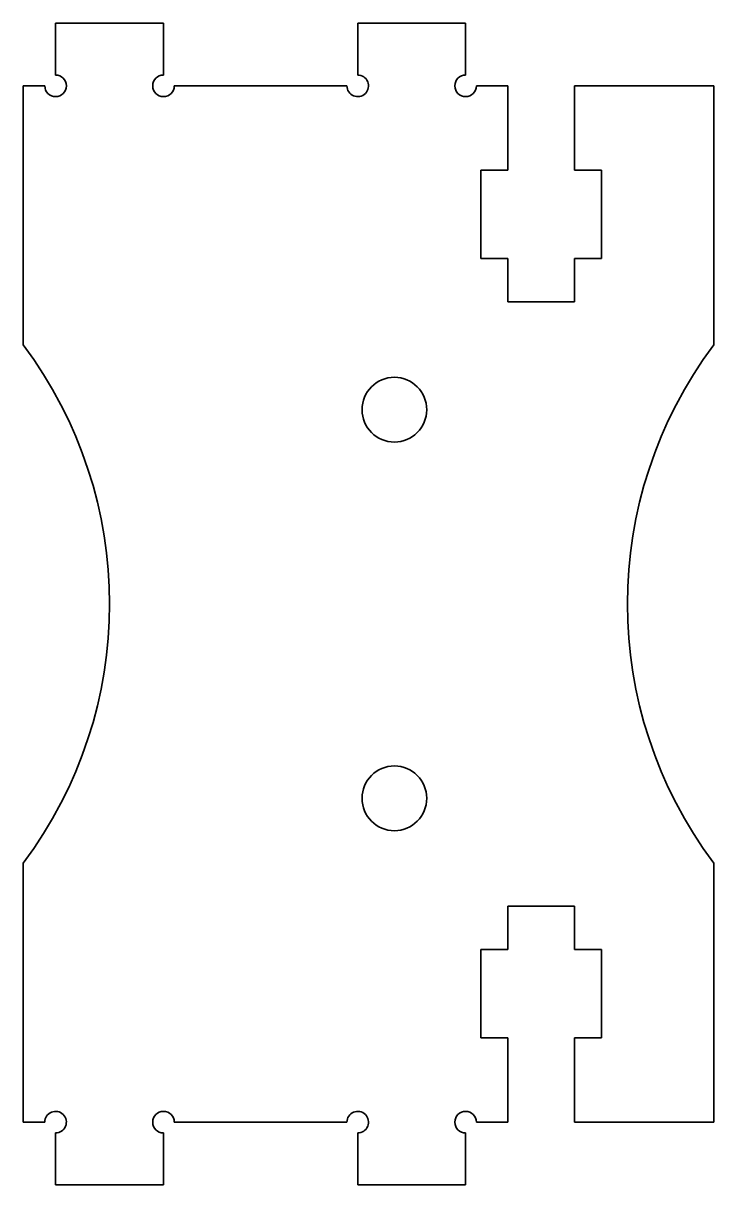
# Model space of a CAD drawing. Extents: x 89 to 121, y 121.6 to 175.4.
import ezdxf

# ---------------------------------------------------------------- set-up
doc = ezdxf.new("R2010")
doc.units = 0

msp = doc.modelspace()

# ---------------------------------------------------------------- linework, layer by layer
at = {"color": 7, "lineweight": 35, "ltscale": 0.125}
for p, q in [((90.5, 175.399994), (95.5, 175.399994)), ((109.5, 175.399994), (104.5, 175.399994)), ((90.5, 121.599998), (95.5, 121.599998)), ((109.5, 121.599998), (104.5, 121.599998))]:
    msp.add_line(p, q, dxfattribs=at)
at = {"color": 7, "lineweight": 35, "ltscale": 0.06}
for p, q in [((90.5, 173), (90.5, 175.399994)), ((95.5, 175.399994), (95.5, 173)), ((104.5, 175.399994), (104.5, 173)), ((109.5, 173), (109.5, 175.399994)), ((90.5, 124), (90.5, 121.599998)), ((95.5, 121.599998), (95.5, 124)), ((104.5, 121.599998), (104.5, 124)), ((109.5, 124), (109.5, 121.599998))]:
    msp.add_line(p, q, dxfattribs=at)
at = {"color": 7, "lineweight": 35, "ltscale": 0.025}
for p, q in [((89, 172.5), (90, 172.5)), ((89, 124.5), (90, 124.5))]:
    msp.add_line(p, q, dxfattribs=at)
at = {"color": 7, "lineweight": 35, "ltscale": 0.3}
for p, q in [((89, 160.5), (89, 172.5)), ((121, 172.5), (121, 160.5)), ((89, 124.5), (89, 136.5)), ((121, 136.5), (121, 124.5))]:
    msp.add_line(p, q, dxfattribs=at)
at = {"color": 7, "lineweight": 35, "ltscale": 0.2}
for p, q in [((96, 172.5), (104, 172.5)), ((96, 124.5), (104, 124.5))]:
    msp.add_line(p, q, dxfattribs=at)
at = {"color": 7, "lineweight": 35, "ltscale": 0.03625}
for p, q in [((110, 172.5), (111.449997, 172.5)), ((110, 124.5), (111.449997, 124.5))]:
    msp.add_line(p, q, dxfattribs=at)
at = {"color": 7, "lineweight": 35, "ltscale": 0.0975}
for p, q in [((111.449997, 168.600006), (111.449997, 172.5)), ((114.550003, 168.600006), (114.550003, 172.5)), ((111.449997, 128.399994), (111.449997, 124.5)), ((114.550003, 128.399994), (114.550003, 124.5))]:
    msp.add_line(p, q, dxfattribs=at)
at = {"color": 7, "lineweight": 35, "ltscale": 0.16125}
for p, q in [((114.550003, 172.5), (121, 172.5)), ((114.550003, 124.5), (121, 124.5))]:
    msp.add_line(p, q, dxfattribs=at)
at = {"color": 7, "lineweight": 35, "ltscale": 0.1025}
for p, q in [((110.199997, 164.5), (110.199997, 168.600006)), ((115.800003, 164.5), (115.800003, 168.600006)), ((110.199997, 132.5), (110.199997, 128.399994)), ((115.800003, 132.5), (115.800003, 128.399994))]:
    msp.add_line(p, q, dxfattribs=at)
at = {"color": 7, "lineweight": 35, "ltscale": 0.03125}
for p, q in [((110.199997, 168.600006), (111.449997, 168.600006)), ((115.800003, 168.600006), (114.550003, 168.600006)), ((111.449997, 164.5), (110.199997, 164.5)), ((114.550003, 164.5), (115.800003, 164.5)), ((111.449997, 132.5), (110.199997, 132.5)), ((114.550003, 132.5), (115.800003, 132.5)), ((110.199997, 128.399994), (111.449997, 128.399994)), ((115.800003, 128.399994), (114.550003, 128.399994))]:
    msp.add_line(p, q, dxfattribs=at)
at = {"color": 7, "lineweight": 35, "ltscale": 0.05}
for p, q in [((111.449997, 162.5), (111.449997, 164.5)), ((114.550003, 162.5), (114.550003, 164.5)), ((111.449997, 134.5), (111.449997, 132.5)), ((114.550003, 134.5), (114.550003, 132.5))]:
    msp.add_line(p, q, dxfattribs=at)
at = {"color": 7, "lineweight": 35, "ltscale": 0.0775}
for p, q in [((111.449997, 162.5), (114.550003, 162.5)), ((111.449997, 134.5), (114.550003, 134.5))]:
    msp.add_line(p, q, dxfattribs=at)
at = {"color": 7, "lineweight": 35}
for centre in [(106.199997, 157.5), (106.199997, 139.5)]:
    msp.add_circle(centre, 1.5, dxfattribs=at)
for centre, radius, start, end in [((90.5, 172.5), 0.5, 180.000005, 90.000003), ((95.5, 172.5), 0.5, 90.000003, 360), ((104.5, 172.5), 0.5, 179.999995, 90.000003), ((109.5, 172.5), 0.5, 90.000003, 360), ((73, 148.5), 20, 323.130103, 36.869897), ((137, 148.5), 20, 143.130097, 216.869903), ((90.5, 124.5), 0.5, 269.999997, 180.000005), ((95.5, 124.5), 0.5, 0, 269.999997), ((104.5, 124.5), 0.5, 269.999997, 180.000005), ((109.5, 124.5), 0.5, 0, 269.999997)]:
    msp.add_arc(centre, radius, start, end, dxfattribs=at)

doc.saveas('drawing.dxf')
